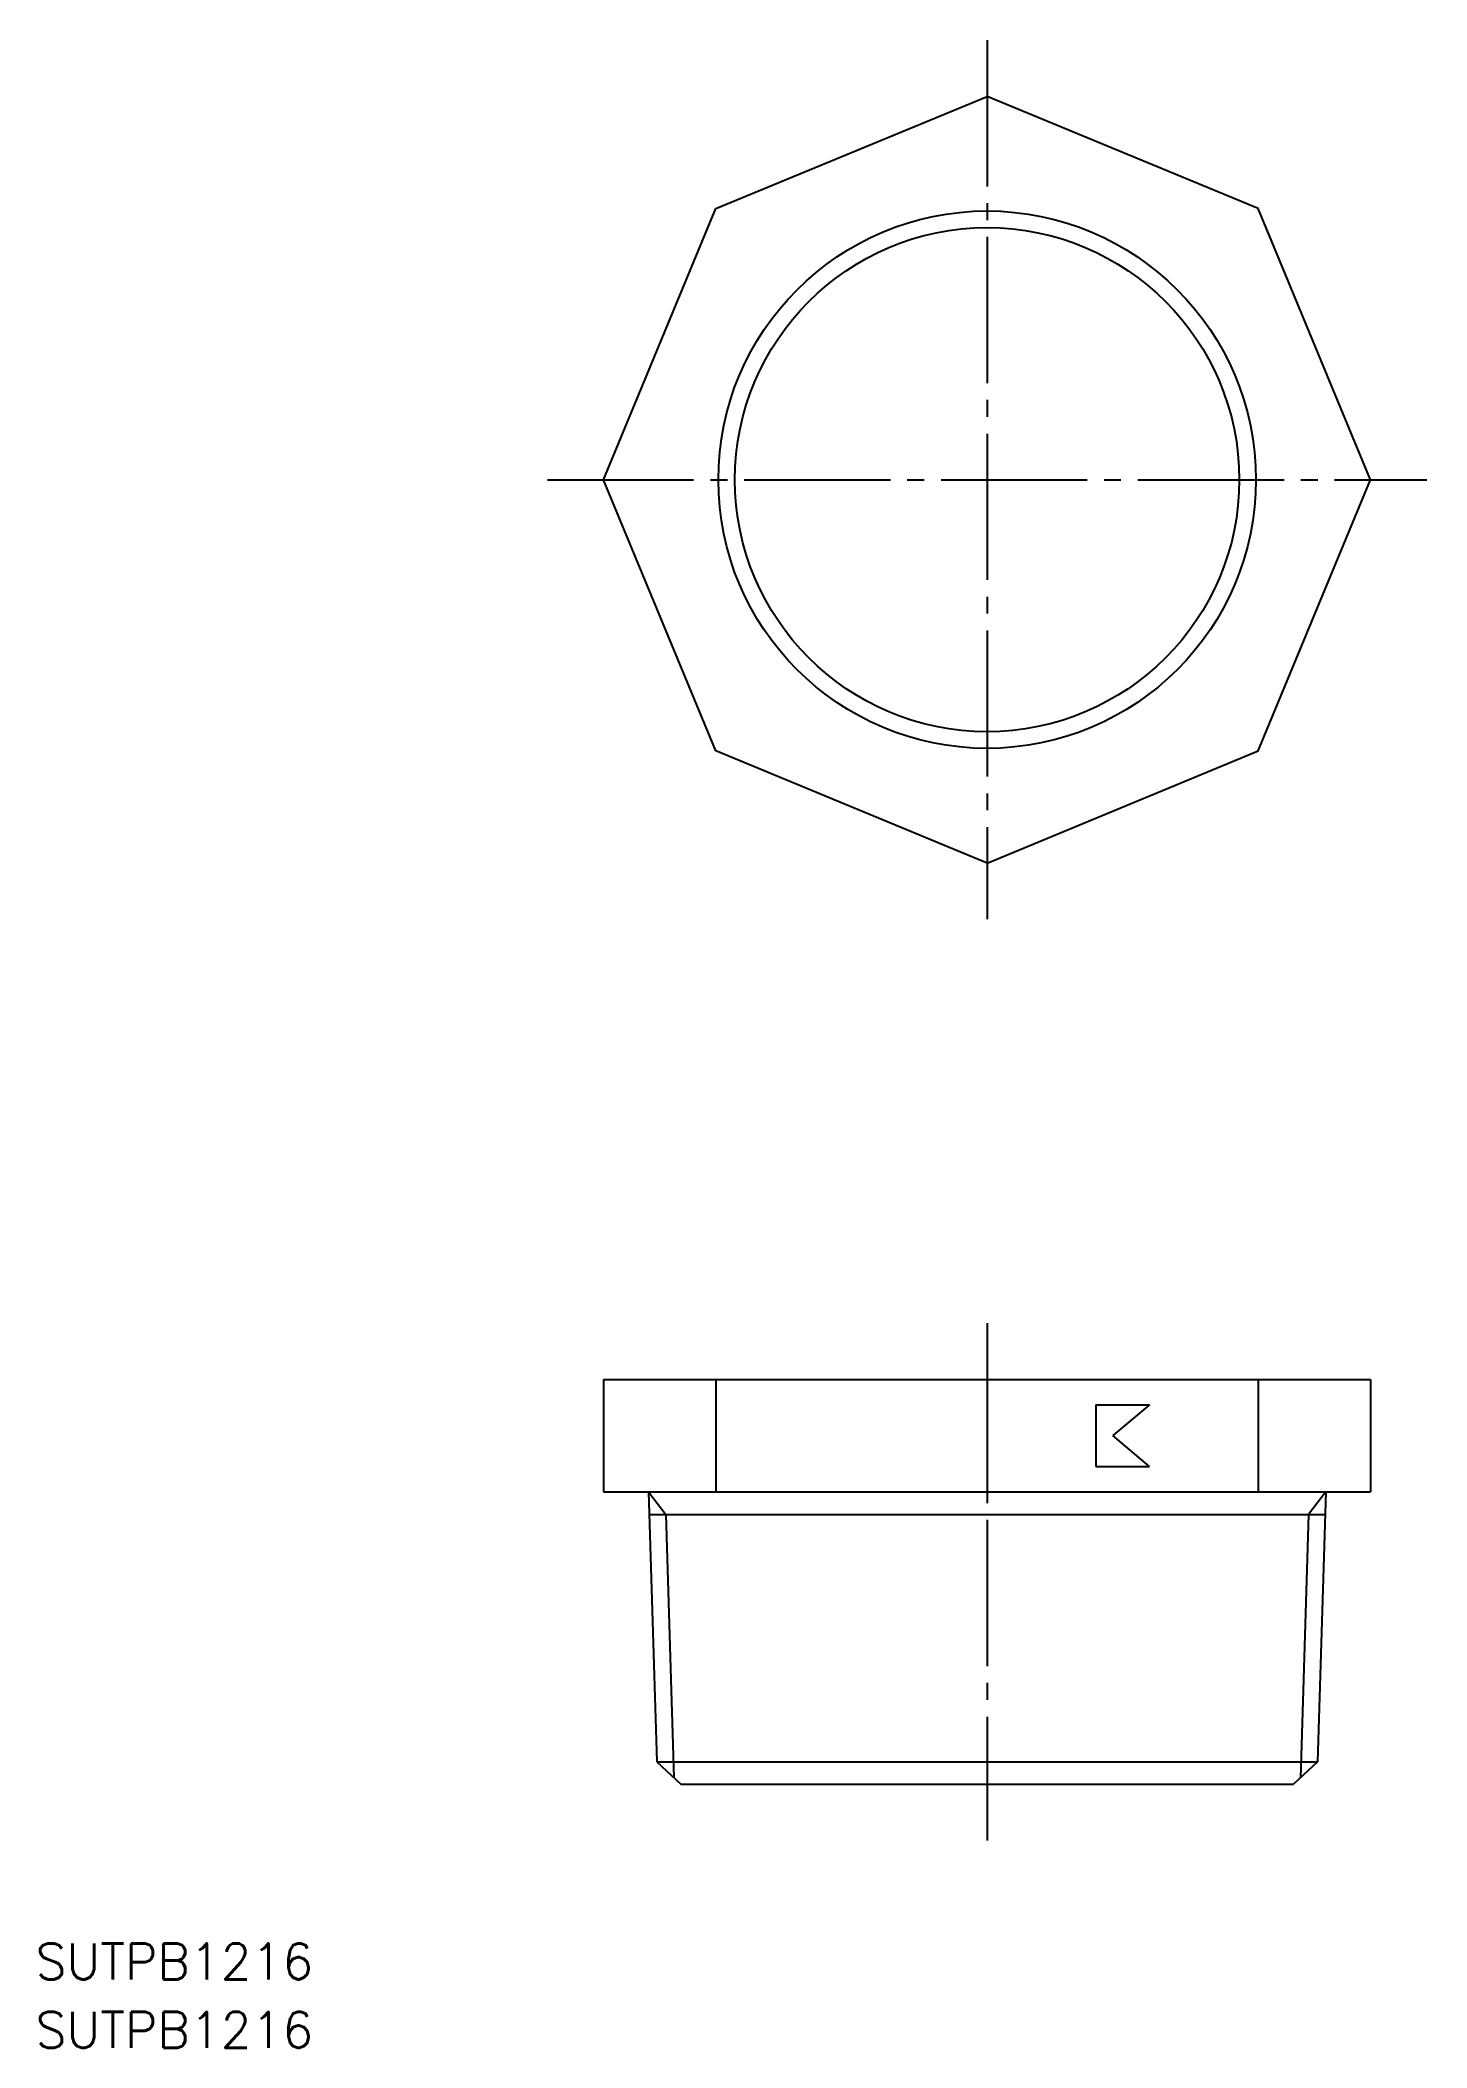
# Model space of a CAD drawing. Extents: x 47 to 170, y 151 to 329.
import ezdxf

# ---------------------------------------------------------------- set-up
doc = ezdxf.new("R2010")
doc.units = 0
doc.linetypes.add('CENTER', pattern=[17.5, 13, -1.5, 1.5, -1.5])
doc.layers.get('0').update_dxf_attribs({"linetype": 'CONTINUOUS'})
doc.layers.add('CENTER', color=1, linetype='CENTER')
doc.styles.get("Standard").update_dxf_attribs({"font": 'txt.shx', "bigfont": '@extfont2.shx'})

msp = doc.modelspace()

# ---------------------------------------------------------------- linework, layer by layer
at = {"color": 7, "linetype": 'CONTINUOUS'}
for p, q in [((107.23, 314.48), (131.34, 324.46)), ((155.45, 314.48), (131.34, 324.46)), ((97.24, 290.37), (107.23, 314.48)), ((165.44, 290.37), (155.45, 314.48)), ((107.23, 266.26), (97.24, 290.37)), ((155.45, 266.26), (165.44, 290.37)), ((131.34, 256.27), (107.23, 266.26)), ((131.34, 256.27), (155.45, 266.26)), ((97.24, 210.34), (165.44, 210.34)), ((97.24, 210.34), (97.24, 200.34)), ((107.23, 210.34), (107.23, 200.34)), ((131.34, 210.34), (131.34, 200.34)), ((155.45, 210.34), (155.45, 200.34)), ((165.44, 210.34), (165.44, 200.34)), ((141, 208.09), (141, 202.59)), ((141, 208.09), (145.79, 208.09)), ((145.79, 208.09), (142.51, 205.34)), ((145.79, 202.59), (142.51, 205.34)), ((141, 202.59), (145.79, 202.59)), ((97.24, 200.34), (165.44, 200.34)), ((101.22, 200.34), (101.97, 176.34)), ((161.46, 200.34), (160.71, 176.34)), ((101.97, 176.34), (104.09, 174.34)), ((160.71, 176.34), (158.59, 174.34)), ((104.09, 174.34), (158.59, 174.34))]:
    msp.add_line(p, q, dxfattribs=at)
at = {"color": 3, "linetype": 'CONTINUOUS'}
for p, q in [((101.22, 200.34), (102.76, 198.34)), ((161.46, 200.34), (159.92, 198.34)), ((101.28, 198.34), (161.4, 198.34)), ((102.76, 198.34), (103.49, 174.91)), ((159.92, 198.34), (159.19, 174.91)), ((101.97, 176.34), (160.71, 176.34))]:
    msp.add_line(p, q, dxfattribs=at)
at = {"color": 7, "linetype": 'CONTINUOUS'}
for radius in [23.9, 22.42]:
    msp.add_circle((131.34, 290.37), radius, dxfattribs=at)
at = {"layer": 'CENTER', "color": 1, "linetype": 'CENTER'}
for p, q in [((131.34, 329.46), (131.34, 251.27)), ((92.24, 290.37), (170.44, 290.37)), ((131.34, 215.34), (131.34, 169.34))]:
    msp.add_line(p, q, dxfattribs=at)

# ---------------------------------------------------------------- texts
at = {"color": 7, "linetype": 'CONTINUOUS'}
for p in [(46.73, 156.98), (46.73, 150.89)]:
    msp.add_text('SUTPB1216', height=3.2, dxfattribs=at).set_placement(p)

doc.saveas('drawing.dxf')
